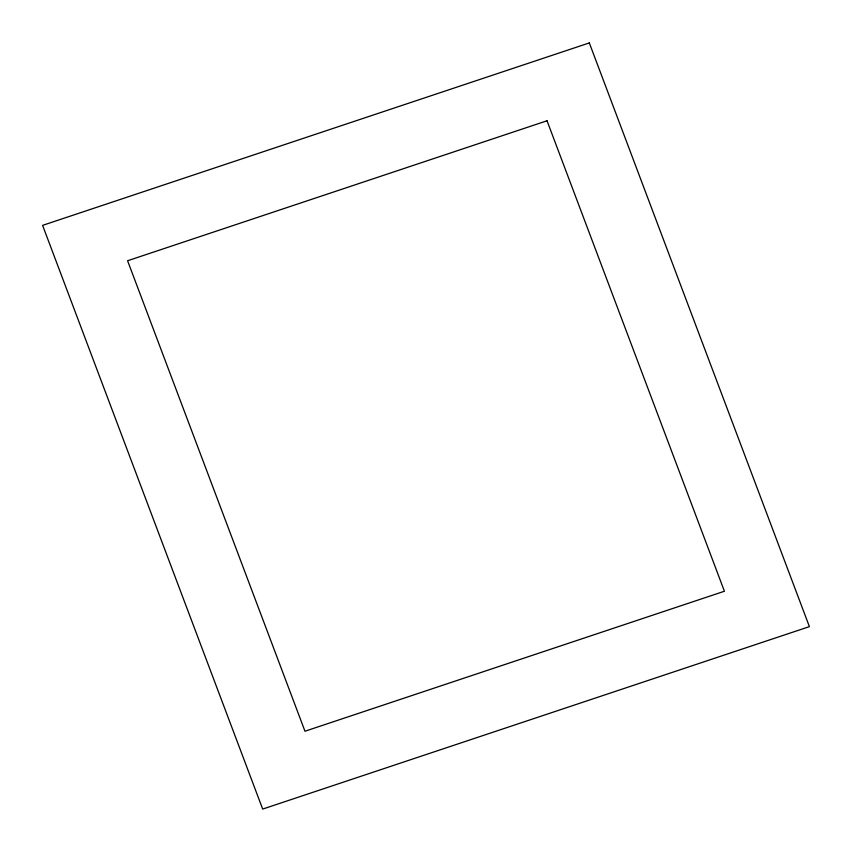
<?xml version="1.0" encoding="UTF-8"?>
<svg xmlns="http://www.w3.org/2000/svg" width="852" height="852" viewBox="0 0 852 852"><rect width="100%" height="100%" fill="white"/><g stroke="black" fill="none" stroke-linecap="round" stroke-linejoin="round"><path stroke-width="1.28" d="M589.318 42.919L42.6 225.365L262.682 809.081L809.4 626.635L589.318 42.919M547.027 120.771L127.587 260.755L304.973 731.229L724.413 591.245L547.027 120.771"/></g></svg>
